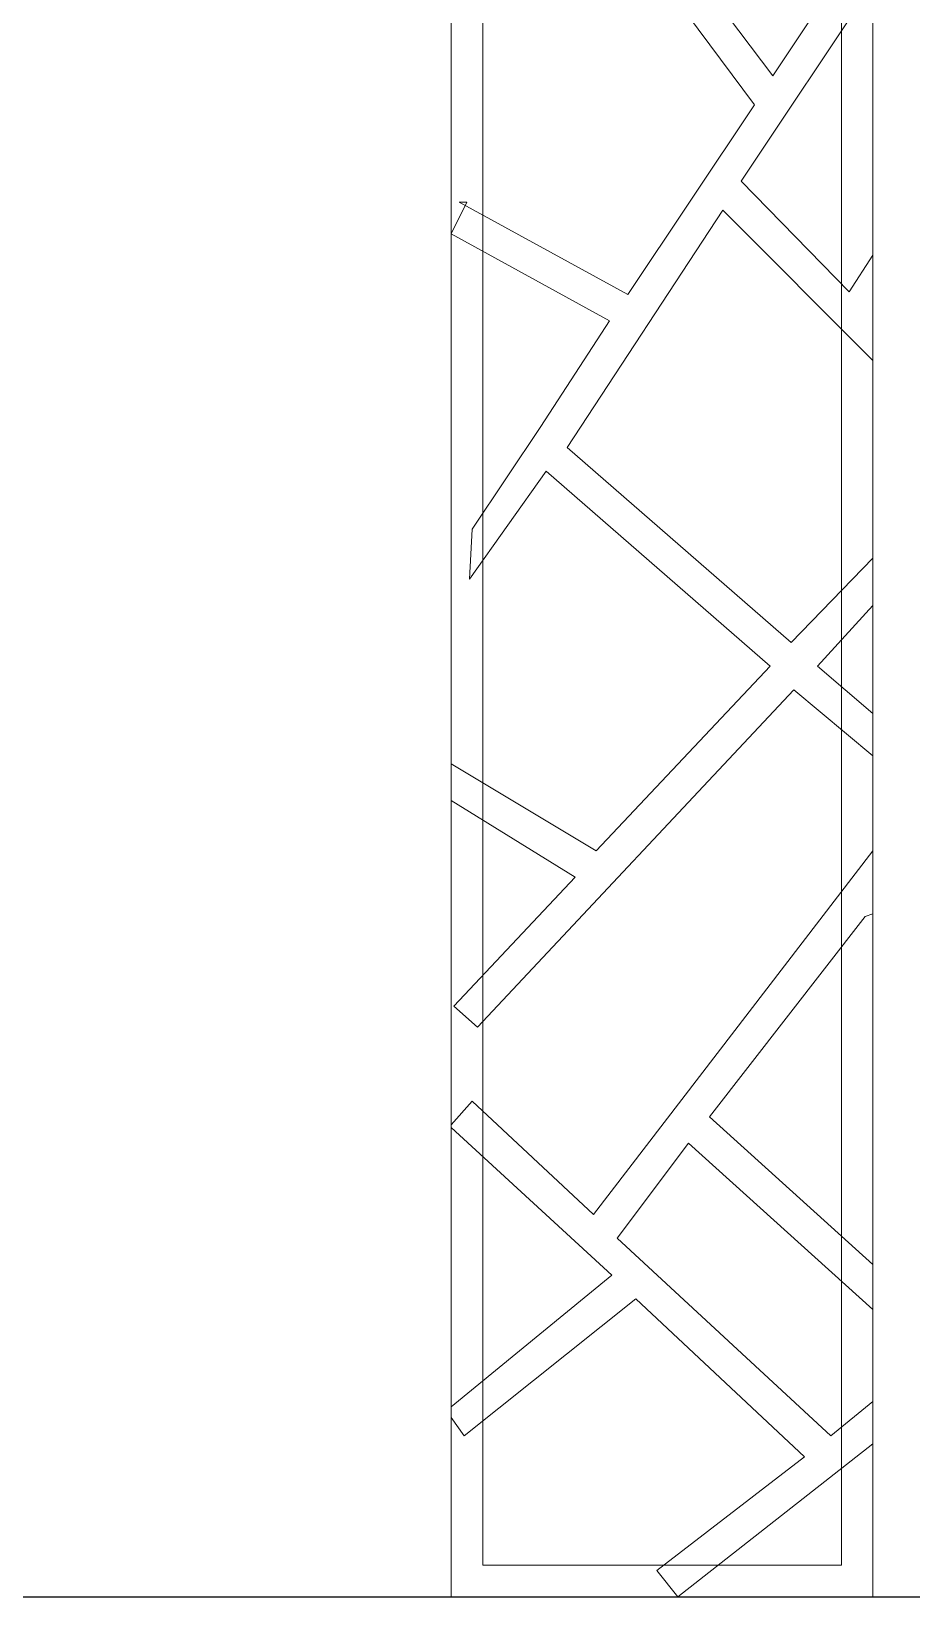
# Model space of a CAD drawing. Extents: x -66030 to 95157, y -13132 to 45879.
# Drawn here: x -52068 to -50764, y 24423 to 26742 of the extents above; entities that cross this region are included whole.
import ezdxf

# ---------------------------------------------------------------- set-up
doc = ezdxf.new("R2010")
doc.units = 0
doc.header["$LTSCALE"] = 100
doc.header["$MEASUREMENT"] = 0
doc.layers.get('0').update_dxf_attribs({"linetype": 'CONTINUOUS'})
doc.layers.add('3', color=11, linetype='CONTINUOUS')

msp = doc.modelspace()

# ---------------------------------------------------------------- linework, layer by layer
at = {"lineweight": 0}
for points in [[(-50821.4, 24422.6), (-51446.4, 24422.6), (-51446.4, 29164.4), (-50821.4, 29164.4), (-50821.4, 24422.6)], [(-50868.3, 24469.4), (-50868.3, 29113.6), (-51399.5, 29113.6), (-51399.5, 24469.4), (-50868.3, 24469.4)], [(-51446.4, 24688.2), (-51446.4, 24703.8), (-51208.1, 24899.1), (-51446.4, 25117.8), (-51446.4, 25121.7), (-51415.1, 25156.9), (-51235.5, 24988.9), (-50821.4, 25528), (-50821.4, 25434.2), (-50833.2, 25430.3), (-51063.6, 25133.5), (-50821.4, 24914.7), (-50821.4, 24848.3), (-51094.9, 25094.4), (-51200.3, 24953.8), (-50883.9, 24660.8), (-50821.4, 24711.6), (-50821.4, 24649.1), (-51110.5, 24422.6), (-51141.7, 24461.6), (-50923, 24629.6), (-51173, 24863.9), (-51426.9, 24660.8), (-51446.4, 24688.2)]]:
    msp.add_lwpolyline(points, close=True, dxfattribs=at)
for points in [[(-50821.4, 26813), (-51016.7, 26520.1), (-50856.6, 26356), (-50821.4, 26410.7), (-50821.4, 26254.5), (-51044.1, 26477.1), (-51274.5, 26125.6), (-50942.5, 25836.5), (-50821.4, 25961.5), (-50821.4, 25891.2), (-50903.5, 25801.4), (-50821.4, 25731.1), (-50821.4, 25668.6), (-50938.6, 25766.2), (-51407.3, 25266.3), (-51442.5, 25297.5), (-51262.8, 25488.9), (-51446.4, 25602.2), (-51446.4, 25602.2), (-51446.4, 25653), (-51446.4, 25656.9), (-51231.6, 25528), (-50973.8, 25801.4), (-51305.8, 26090.4), (-51419.1, 25930.3), (-51415.1, 26004.5), (-51313.6, 26156.8), (-51212, 26313.1), (-51446.4, 26442), (-51423, 26488.8), (-51434.7, 26488.8), (-51184.7, 26352.1), (-50997.2, 26633.4), (-51313.6, 27059.1)], [(-51137.8, 26899), (-50969.9, 26676.3), (-50821.4, 26899)]]:
    msp.add_lwpolyline(points, dxfattribs=at)
at = {"layer": '3'}
msp.add_line((-66009.4, 24422.6), (95156.9, 24422.6), dxfattribs=at)

doc.saveas('drawing.dxf')
